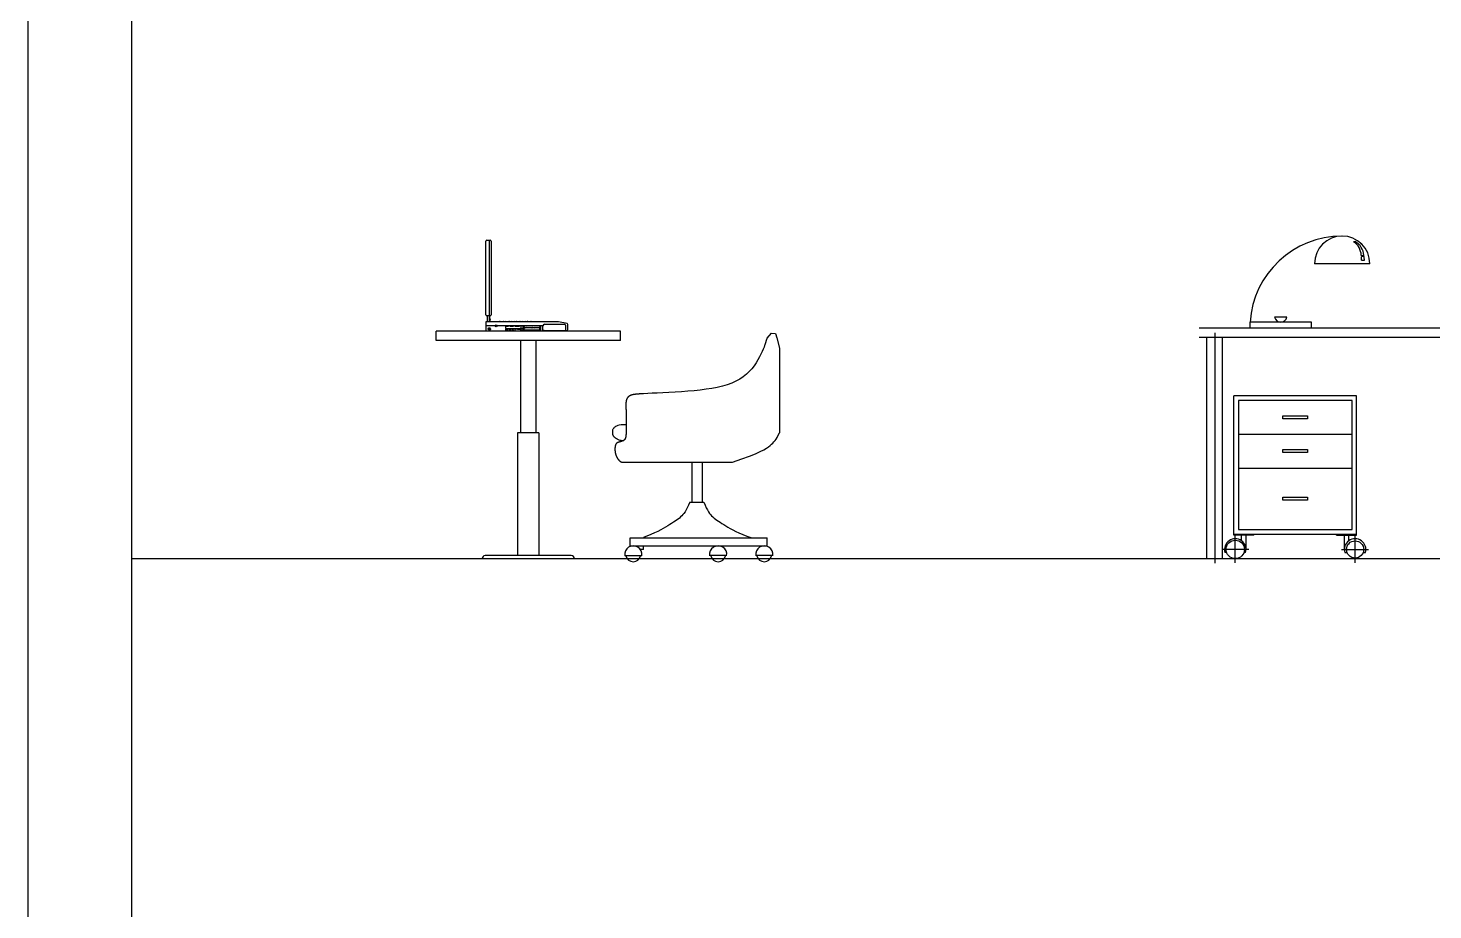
# Model space of a CAD drawing. Header units: inches. Extents: x 6.9 to 49.4, y 11.8 to 36.5.
# Drawn here: x 6.865 to 11.437, y 21.281 to 24.151 of the extents above; entities that cross this region are included whole.
import ezdxf

# ---------------------------------------------------------------- set-up
doc = ezdxf.new("R2010")
doc.units = ezdxf.units.IN
doc.header["$MEASUREMENT"] = 0
for name, color, linetype in [('02', 2, 'Continuous'), ('1', 1, 'Continuous'), ('4', 4, 'Continuous'), ('kadrbm', 4, 'Continuous')]:
    doc.layers.add(name, color=color, linetype=linetype)

# ---------------------------------------------------------------- blocks, each defined once
blk = doc.blocks.new('kadrbm')
at = {"layer": 'kadrbm', "color": 4}
blk.add_lwpolyline([(0, 0), (0, 24.7972), (21, 24.7972), (21, 0), (0, 0)], close=True, dxfattribs=at)
blk.add_lwpolyline([(20.6631, 0.3257), (20.6631, 24.4603), (0.3369, 24.4603), (0.3369, 0.3257), (20.6631, 0.3257)], dxfattribs=at)

msp = doc.modelspace()

# ---------------------------------------------------------------- linework, layer by layer
at = {"layer": '02'}
for p, q in [((8.3553, 23.2175), (8.3553, 23.4575)), ((8.3583, 23.4605), (8.3693, 23.4605)), ((8.3653, 23.4605), (8.3653, 23.1945)), ((8.3723, 23.4575), (8.3723, 23.2175)), ((11.2318, 23.3839), (11.0518, 23.3839)), ((8.5908, 23.1945), (8.3553, 23.1945)), ((8.3553, 23.1945), (8.3553, 23.1645)), ((8.3854, 23.1819), (8.3553, 23.1819)), ((8.3693, 23.2145), (8.3583, 23.2145)), ((8.3593, 23.2145), (8.3593, 23.1945)), ((8.3673, 23.2065), (8.3673, 23.2145)), ((8.3869, 23.1817), (8.3887, 23.1835)), ((8.3877, 23.1807), (8.3897, 23.1827)), ((8.5405, 23.1819), (8.3914, 23.1819)), ((8.3992, 23.1945), (8.3997, 23.196)), ((8.4133, 23.196), (8.4138, 23.1945)), ((8.4172, 23.1945), (8.4177, 23.196)), ((8.4193, 23.1819), (8.4193, 23.1735)), ((8.4233, 23.1782), (8.4233, 23.1819)), ((8.4273, 23.1782), (8.4273, 23.1819)), ((8.4313, 23.196), (8.4318, 23.1945)), ((8.4352, 23.1945), (8.4357, 23.196)), ((8.4353, 23.1782), (8.4353, 23.1819)), ((8.4398, 23.1782), (8.4398, 23.1819)), ((8.4438, 23.1782), (8.4438, 23.1819)), ((8.4493, 23.196), (8.4498, 23.1945)), ((8.4513, 23.1782), (8.4513, 23.1819)), ((8.4532, 23.1945), (8.4537, 23.196)), ((8.4558, 23.1782), (8.4558, 23.1819)), ((8.4593, 23.1782), (8.4593, 23.1819)), ((8.4638, 23.1782), (8.4638, 23.1819)), ((8.4673, 23.196), (8.4678, 23.1945)), ((8.4695, 23.1674), (8.4695, 23.1819)), ((8.4712, 23.1945), (8.4717, 23.196)), ((8.4754, 23.1819), (8.4754, 23.1674)), ((8.4777, 23.1806), (8.479, 23.1819)), ((8.4777, 23.1788), (8.4808, 23.1819)), ((8.4777, 23.1674), (8.4777, 23.1819)), ((8.4816, 23.1809), (8.4826, 23.1819)), ((8.4851, 23.1809), (8.4861, 23.1819)), ((8.4853, 23.196), (8.4858, 23.1945)), ((8.4869, 23.1809), (8.4879, 23.1819)), ((8.4892, 23.1945), (8.4897, 23.196)), ((8.4904, 23.1809), (8.4914, 23.1819)), ((8.4922, 23.1809), (8.4932, 23.1819)), ((8.4957, 23.1809), (8.4967, 23.1819)), ((8.4992, 23.1809), (8.5002, 23.1819)), ((8.501, 23.1809), (8.502, 23.1819)), ((8.5033, 23.196), (8.5038, 23.1945)), ((8.5045, 23.1809), (8.5055, 23.1819)), ((8.5063, 23.1809), (8.5073, 23.1819)), ((8.5116, 23.1809), (8.5126, 23.1819)), ((8.5134, 23.1809), (8.5144, 23.1819)), ((8.5169, 23.1809), (8.5179, 23.1819)), ((8.5187, 23.1809), (8.5197, 23.1819)), ((8.5205, 23.1809), (8.5215, 23.1819)), ((8.524, 23.1809), (8.525, 23.1819)), ((8.5275, 23.1809), (8.5285, 23.1819)), ((8.5293, 23.1809), (8.5303, 23.1819)), ((8.5303, 23.1802), (8.5321, 23.1819)), ((8.531, 23.1791), (8.5329, 23.181)), ((8.531, 23.1799), (8.531, 23.176)), ((8.5329, 23.1819), (8.5329, 23.1674)), ((8.5405, 23.1655), (8.5405, 23.1819)), ((8.5455, 23.1869), (8.6112, 23.1869)), ((8.6192, 23.1892), (8.5918, 23.1944)), ((8.6142, 23.1839), (8.6142, 23.1665)), ((8.6213, 23.1695), (8.6213, 23.1863)), ((10.8418, 23.1739), (10.8418, 23.1939)), ((11.0418, 23.1939), (10.8418, 23.1939)), ((10.9618, 23.2094), (10.9218, 23.2094)), ((11.0418, 23.1739), (11.0418, 23.1939)), ((8.7927, 23.1639), (8.1927, 23.1639)), ((8.1927, 23.1339), (8.1927, 23.1639)), ((8.7927, 23.1339), (8.1927, 23.1339)), ((8.3612, 23.1719), (8.3634, 23.1741)), ((8.3612, 23.1721), (8.3612, 23.1714)), ((8.3615, 23.1704), (8.3652, 23.1741)), ((8.3624, 23.1696), (8.3669, 23.1741)), ((8.3687, 23.1741), (8.3632, 23.1741)), ((8.3632, 23.1694), (8.3687, 23.1694)), ((8.364, 23.1694), (8.3687, 23.1741)), ((8.3658, 23.1694), (8.37, 23.1736)), ((8.3676, 23.1694), (8.3707, 23.1725)), ((8.3695, 23.1696), (8.3706, 23.1707)), ((8.3707, 23.1714), (8.3707, 23.1721)), ((8.4193, 23.1735), (8.4741, 23.1739)), ((8.4206, 23.1694), (8.4215, 23.1703)), ((8.4208, 23.1679), (8.423, 23.17)), ((8.4221, 23.1674), (8.4235, 23.1688)), ((8.4305, 23.1687), (8.4321, 23.1704)), ((8.4312, 23.1676), (8.4332, 23.1697)), ((8.4406, 23.1682), (8.4426, 23.1702)), ((8.4416, 23.1674), (8.4434, 23.1693)), ((8.4504, 23.1659), (8.4504, 23.172)), ((8.4504, 23.172), (8.4741, 23.1687)), ((8.4677, 23.1339), (8.4677, 22.8339)), ((8.4777, 23.177), (8.4796, 23.1789)), ((8.4777, 23.1753), (8.4796, 23.1772)), ((8.4777, 23.1735), (8.4801, 23.1759)), ((8.4777, 23.1717), (8.481, 23.175)), ((8.4777, 23.1682), (8.4796, 23.1701)), ((8.4787, 23.1674), (8.4804, 23.1691)), ((8.4805, 23.1674), (8.4815, 23.1684)), ((8.53, 23.175), (8.4806, 23.175)), ((8.4806, 23.1684), (8.53, 23.1684)), ((8.4821, 23.1743), (8.4827, 23.175)), ((8.484, 23.1674), (8.485, 23.1684)), ((8.4856, 23.1743), (8.4863, 23.175)), ((8.4858, 23.1674), (8.4868, 23.1684)), ((8.4875, 23.1674), (8.4885, 23.1684)), ((8.4891, 23.1743), (8.4898, 23.175)), ((8.4893, 23.1674), (8.4903, 23.1684)), ((8.4911, 23.1674), (8.4921, 23.1684)), ((8.4928, 23.1674), (8.4938, 23.1684)), ((8.4944, 23.1743), (8.4951, 23.175)), ((8.4964, 23.1674), (8.4974, 23.1684)), ((8.5015, 23.1743), (8.5022, 23.175)), ((8.5017, 23.1674), (8.5027, 23.1684)), ((8.5052, 23.1674), (8.5062, 23.1684)), ((8.5068, 23.1743), (8.5075, 23.175)), ((8.507, 23.1674), (8.508, 23.1684)), ((8.5086, 23.1743), (8.5093, 23.175)), ((8.5121, 23.1743), (8.5128, 23.175)), ((8.5123, 23.1674), (8.5133, 23.1684)), ((8.5139, 23.1743), (8.5146, 23.175)), ((8.5141, 23.1674), (8.5151, 23.1684)), ((8.5158, 23.1674), (8.5168, 23.1684)), ((8.5176, 23.1674), (8.5186, 23.1684)), ((8.5177, 23.1339), (8.5177, 22.8339)), ((8.5192, 23.1743), (8.5199, 23.175)), ((8.5211, 23.1674), (8.5221, 23.1684)), ((8.5227, 23.1743), (8.5234, 23.175)), ((8.5247, 23.1674), (8.5257, 23.1684)), ((8.5264, 23.1674), (8.5274, 23.1684)), ((8.528, 23.1743), (8.5287, 23.175)), ((8.5282, 23.1674), (8.5292, 23.1684)), ((8.5298, 23.1743), (8.5329, 23.1775)), ((8.53, 23.1674), (8.5329, 23.1704)), ((8.5306, 23.1734), (8.5329, 23.1757)), ((8.531, 23.172), (8.5329, 23.1739)), ((8.531, 23.1694), (8.531, 23.1733)), ((8.5317, 23.1674), (8.5329, 23.1686)), ((8.5443, 23.1665), (8.6183, 23.1665)), ((8.7927, 23.1339), (8.7927, 23.1639)), ((9.2637, 23.1215), (9.2699, 23.1419)), ((9.2699, 23.1419), (9.2848, 23.1579)), ((9.2848, 23.1579), (9.298, 23.157)), ((9.298, 23.157), (9.3023, 23.1423)), ((9.3023, 23.1423), (9.31, 23.1085)), ((10.7268, 23.1589), (10.7268, 22.4089)), ((9.2503, 23.0896), (9.2456, 23.0804)), ((9.2543, 23.0982), (9.2503, 23.0896)), ((9.2576, 23.1058), (9.2543, 23.0982)), ((9.2602, 23.1123), (9.2576, 23.1058)), ((9.2621, 23.1172), (9.2602, 23.1123)), ((9.2633, 23.1204), (9.2621, 23.1172)), ((9.2637, 23.1215), (9.2633, 23.1204)), ((9.31, 23.1085), (9.31, 22.8334)), ((9.2276, 23.0515), (9.2202, 23.042)), ((9.2343, 23.0611), (9.2276, 23.0515)), ((9.2403, 23.0708), (9.2343, 23.0611)), ((9.2456, 23.0804), (9.2403, 23.0708)), ((9.1688, 23.0012), (9.1552, 22.9951)), ((9.1812, 23.0081), (9.1688, 23.0012)), ((9.1925, 23.0157), (9.1812, 23.0081)), ((9.2027, 23.024), (9.1925, 23.0157)), ((9.2119, 23.0328), (9.2027, 23.024)), ((9.2202, 23.042), (9.2119, 23.0328)), ((8.8193, 22.9512), (8.819, 22.951)), ((8.8196, 22.9514), (8.8193, 22.9512)), ((8.8199, 22.9517), (8.8196, 22.9514)), ((8.8202, 22.9519), (8.8199, 22.9517)), ((8.8205, 22.9521), (8.8202, 22.9519)), ((8.8208, 22.9523), (8.8205, 22.9521)), ((8.8211, 22.9525), (8.8208, 22.9523)), ((8.8214, 22.9527), (8.8211, 22.9525)), ((8.8217, 22.953), (8.8214, 22.9527)), ((8.822, 22.9532), (8.8217, 22.953)), ((8.8223, 22.9533), (8.822, 22.9532)), ((8.8227, 22.9535), (8.8223, 22.9533)), ((8.823, 22.9537), (8.8227, 22.9535)), ((8.8234, 22.9539), (8.823, 22.9537)), ((8.8237, 22.9541), (8.8234, 22.9539)), ((8.8241, 22.9543), (8.8237, 22.9541)), ((8.8244, 22.9545), (8.8241, 22.9543)), ((8.8248, 22.9546), (8.8244, 22.9545)), ((8.8251, 22.9548), (8.8248, 22.9546)), ((8.8255, 22.955), (8.8251, 22.9548)), ((8.8259, 22.9551), (8.8255, 22.955)), ((8.8263, 22.9553), (8.8259, 22.9551)), ((8.8267, 22.9554), (8.8263, 22.9553)), ((8.8271, 22.9556), (8.8267, 22.9554)), ((8.8275, 22.9557), (8.8271, 22.9556)), ((8.8279, 22.9559), (8.8275, 22.9557)), ((8.8283, 22.956), (8.8279, 22.9559)), ((8.8287, 22.9562), (8.8283, 22.956)), ((8.8292, 22.9563), (8.8287, 22.9562)), ((8.8296, 22.9565), (8.8292, 22.9563)), ((8.8301, 22.9566), (8.8296, 22.9565)), ((8.8305, 22.9567), (8.8301, 22.9566)), ((8.831, 22.9568), (8.8305, 22.9567)), ((8.8315, 22.957), (8.831, 22.9568)), ((8.832, 22.9571), (8.8315, 22.957)), ((8.8325, 22.9572), (8.832, 22.9571)), ((8.833, 22.9573), (8.8325, 22.9572)), ((8.8336, 22.9574), (8.833, 22.9573)), ((8.8341, 22.9576), (8.8336, 22.9574)), ((8.8347, 22.9577), (8.8341, 22.9576)), ((8.8353, 22.9578), (8.8347, 22.9577)), ((8.8359, 22.9579), (8.8353, 22.9578)), ((8.8365, 22.958), (8.8359, 22.9579)), ((8.8371, 22.9581), (8.8365, 22.958)), ((8.8377, 22.9582), (8.8371, 22.9581)), ((8.8384, 22.9583), (8.8377, 22.9582)), ((8.839, 22.9584), (8.8384, 22.9583)), ((8.8397, 22.9585), (8.839, 22.9584)), ((8.8404, 22.9586), (8.8397, 22.9585)), ((8.8412, 22.9587), (8.8404, 22.9586)), ((8.8419, 22.9588), (8.8412, 22.9587)), ((8.8427, 22.9588), (8.8419, 22.9588)), ((8.8435, 22.9589), (8.8427, 22.9588)), ((8.8443, 22.959), (8.8435, 22.9589)), ((8.8451, 22.9591), (8.8443, 22.959)), ((8.846, 22.9592), (8.8451, 22.9591)), ((8.8469, 22.9593), (8.846, 22.9592)), ((8.8479, 22.9594), (8.8469, 22.9593)), ((8.8489, 22.9595), (8.8479, 22.9594)), ((8.85, 22.9596), (8.8489, 22.9595)), ((8.8512, 22.9597), (8.85, 22.9596)), ((8.8525, 22.9598), (8.8512, 22.9597)), ((8.854, 22.9599), (8.8525, 22.9598)), ((8.8556, 22.96), (8.854, 22.9599)), ((8.8574, 22.9601), (8.8556, 22.96)), ((8.8594, 22.9602), (8.8574, 22.9601)), ((8.8617, 22.9604), (8.8594, 22.9602)), ((8.8644, 22.9605), (8.8617, 22.9604)), ((8.8674, 22.9607), (8.8644, 22.9605)), ((8.8963, 22.9621), (8.8674, 22.9608)), ((8.9129, 22.9629), (8.8963, 22.9621)), ((8.931, 22.9637), (8.9129, 22.9629)), ((8.9503, 22.9647), (8.931, 22.9637)), ((8.9705, 22.9659), (8.9503, 22.9647)), ((8.9912, 22.9672), (8.9705, 22.9659)), ((9.0119, 22.9688), (8.9912, 22.9672)), ((9.0325, 22.9706), (9.0119, 22.9688)), ((9.0524, 22.9727), (9.0325, 22.9706)), ((9.0717, 22.9751), (9.0524, 22.9727)), ((9.0902, 22.978), (9.0717, 22.9751)), ((9.1079, 22.9814), (9.0902, 22.978)), ((9.1247, 22.9853), (9.1079, 22.9814)), ((9.1405, 22.9898), (9.1247, 22.9853)), ((9.1552, 22.9951), (9.1405, 22.9898)), ((10.7888, 22.5009), (10.7888, 22.9539)), ((11.1888, 22.5009), (11.1888, 22.9539)), ((8.8107, 22.9294), (8.8106, 22.9289)), ((8.8106, 22.9289), (8.8106, 22.9283)), ((8.8106, 22.9283), (8.8106, 22.9278)), ((8.8106, 22.9278), (8.8106, 22.9273)), ((8.8106, 22.9273), (8.8106, 22.9267)), ((8.8106, 22.9267), (8.8106, 22.9262)), ((8.8106, 22.9262), (8.8106, 22.9256)), ((8.8106, 22.9256), (8.8106, 22.9251)), ((8.8106, 22.9251), (8.8106, 22.9245)), ((8.8106, 22.9245), (8.8106, 22.9239)), ((8.8106, 22.9239), (8.8106, 22.9233)), ((8.8106, 22.9233), (8.8106, 22.9228)), ((8.8106, 22.9228), (8.8106, 22.9222)), ((8.8106, 22.9222), (8.8106, 22.9216)), ((8.8106, 22.9216), (8.8106, 22.921)), ((8.8106, 22.921), (8.8106, 22.9203)), ((8.8106, 22.9203), (8.8106, 22.9197)), ((8.8106, 22.9197), (8.8106, 22.9191)), ((8.8106, 22.9191), (8.8106, 22.9184)), ((8.8106, 22.9184), (8.8107, 22.9178)), ((8.8108, 22.9309), (8.8107, 22.9304)), ((8.8107, 22.9304), (8.8107, 22.9299)), ((8.8107, 22.9299), (8.8107, 22.9294)), ((8.8107, 22.9178), (8.8107, 22.9172)), ((8.8107, 22.9172), (8.8107, 22.9165)), ((8.8107, 22.9165), (8.8107, 22.9158)), ((8.8107, 22.9158), (8.8108, 22.9151)), ((8.8109, 22.9324), (8.8108, 22.9319)), ((8.8108, 22.9319), (8.8108, 22.9314)), ((8.8108, 22.9314), (8.8108, 22.9309)), ((8.8108, 22.9151), (8.8108, 22.9145)), ((8.8108, 22.9145), (8.8108, 22.9138)), ((8.8108, 22.9138), (8.8108, 22.9131)), ((8.8108, 22.9131), (8.8109, 22.9124)), ((8.811, 22.9333), (8.8109, 22.9328)), ((8.8109, 22.9328), (8.8109, 22.9324)), ((8.8109, 22.9124), (8.8109, 22.9117)), ((8.8109, 22.9117), (8.8109, 22.9109)), ((8.8109, 22.9109), (8.8109, 22.9102)), ((8.8109, 22.9102), (8.811, 22.9095)), ((8.8111, 22.9342), (8.811, 22.9338)), ((8.811, 22.9338), (8.811, 22.9333)), ((8.811, 22.9095), (8.811, 22.9087)), ((8.811, 22.9087), (8.811, 22.908)), ((8.811, 22.908), (8.8111, 22.9072)), ((8.8112, 22.9351), (8.8111, 22.9347)), ((8.8111, 22.9347), (8.8111, 22.9342)), ((8.8111, 22.9072), (8.8111, 22.9064)), ((8.8111, 22.9064), (8.8111, 22.9057)), ((8.8111, 22.9057), (8.8111, 22.9049)), ((8.8113, 22.9356), (8.8112, 22.9351)), ((8.8114, 22.9365), (8.8113, 22.936)), ((8.8113, 22.936), (8.8113, 22.9356)), ((8.8115, 22.9369), (8.8114, 22.9365)), ((8.8116, 22.9373), (8.8115, 22.9369)), ((8.8117, 22.9377), (8.8116, 22.9373)), ((8.8118, 22.9386), (8.8117, 22.9381)), ((8.8117, 22.9381), (8.8117, 22.9377)), ((8.8119, 22.939), (8.8118, 22.9386)), ((8.812, 22.9394), (8.8119, 22.939)), ((8.8122, 22.9398), (8.812, 22.9394)), ((8.8123, 22.9401), (8.8122, 22.9398)), ((8.8124, 22.9405), (8.8123, 22.9401)), ((8.8125, 22.9409), (8.8124, 22.9405)), ((8.8126, 22.9413), (8.8125, 22.9409)), ((8.8128, 22.9417), (8.8126, 22.9413)), ((8.8129, 22.942), (8.8128, 22.9417)), ((8.813, 22.9424), (8.8129, 22.942)), ((8.8132, 22.9427), (8.813, 22.9424)), ((8.8133, 22.9431), (8.8132, 22.9427)), ((8.8135, 22.9434), (8.8133, 22.9431)), ((8.8136, 22.9438), (8.8135, 22.9434)), ((8.8138, 22.9441), (8.8136, 22.9438)), ((8.814, 22.9445), (8.8138, 22.9441)), ((8.8141, 22.9448), (8.814, 22.9445)), ((8.8143, 22.9451), (8.8141, 22.9448)), ((8.8145, 22.9454), (8.8143, 22.9451)), ((8.8147, 22.9458), (8.8145, 22.9454)), ((8.8149, 22.9461), (8.8147, 22.9458)), ((8.815, 22.9464), (8.8149, 22.9461)), ((8.8152, 22.9467), (8.815, 22.9464)), ((8.8154, 22.947), (8.8152, 22.9467)), ((8.8156, 22.9473), (8.8154, 22.947)), ((8.8159, 22.9476), (8.8156, 22.9473)), ((8.8161, 22.9478), (8.8159, 22.9476)), ((8.8163, 22.9481), (8.8161, 22.9478)), ((8.8165, 22.9484), (8.8163, 22.9481)), ((8.8167, 22.9487), (8.8165, 22.9484)), ((8.817, 22.949), (8.8167, 22.9487)), ((8.8172, 22.9492), (8.817, 22.949)), ((8.8175, 22.9495), (8.8172, 22.9492)), ((8.8177, 22.9497), (8.8175, 22.9495)), ((8.818, 22.95), (8.8177, 22.9497)), ((8.8182, 22.9502), (8.818, 22.95)), ((8.8185, 22.9505), (8.8182, 22.9502)), ((8.8188, 22.9507), (8.8185, 22.9505)), ((8.819, 22.951), (8.8188, 22.9507)), ((10.8038, 22.9389), (10.8038, 22.5189)), ((11.1738, 22.9389), (10.8038, 22.9389)), ((11.1738, 22.5189), (11.1738, 22.9389)), ((8.803, 22.8598), (8.7954, 22.8592)), ((8.812, 22.86), (8.803, 22.8598)), ((8.8111, 22.9049), (8.8112, 22.9041)), ((8.8112, 22.9041), (8.8112, 22.9033)), ((8.8112, 22.9033), (8.8112, 22.9025)), ((8.8112, 22.9025), (8.8113, 22.9016)), ((8.8113, 22.9016), (8.8113, 22.9008)), ((8.8113, 22.9008), (8.8113, 22.9)), ((8.8113, 22.9), (8.8114, 22.8991)), ((8.8114, 22.8991), (8.8114, 22.8983)), ((8.8114, 22.8983), (8.8114, 22.8974)), ((8.8114, 22.8974), (8.8114, 22.8965)), ((8.8114, 22.8965), (8.8115, 22.8956)), ((8.8115, 22.8956), (8.8115, 22.8947)), ((8.8115, 22.8947), (8.8115, 22.8938)), ((8.8115, 22.8938), (8.8115, 22.8929)), ((8.8115, 22.8929), (8.8116, 22.892)), ((8.8116, 22.892), (8.8116, 22.8911)), ((8.8116, 22.8911), (8.8116, 22.8902)), ((8.8116, 22.8902), (8.8116, 22.8892)), ((8.8116, 22.8892), (8.8116, 22.8883)), ((8.8116, 22.8883), (8.8117, 22.8873)), ((8.8117, 22.8873), (8.8117, 22.8864)), ((8.8117, 22.8864), (8.8117, 22.8854)), ((8.8117, 22.8854), (8.8117, 22.8844)), ((8.8117, 22.8844), (8.8117, 22.8835)), ((8.8117, 22.8835), (8.8117, 22.8825)), ((8.8117, 22.8825), (8.8118, 22.8815)), ((8.8118, 22.8815), (8.8118, 22.8805)), ((8.8118, 22.8805), (8.8118, 22.8796)), ((8.8118, 22.8796), (8.8118, 22.8786)), ((8.8118, 22.8786), (8.8118, 22.8776)), ((8.8118, 22.8776), (8.8118, 22.8766)), ((8.8118, 22.8766), (8.8118, 22.8756)), ((8.8118, 22.8756), (8.8118, 22.8746)), ((8.8118, 22.8746), (8.8118, 22.8736)), ((8.8118, 22.8736), (8.8118, 22.8726)), ((8.8118, 22.8726), (8.8118, 22.8716)), ((8.8118, 22.8716), (8.8119, 22.8706)), ((8.8119, 22.8607), (8.8118, 22.8597)), ((8.8118, 22.8597), (8.8118, 22.8587)), ((8.8119, 22.8706), (8.8119, 22.8696)), ((8.8119, 22.8696), (8.8119, 22.8686)), ((8.8119, 22.8686), (8.8119, 22.8676)), ((8.8119, 22.8676), (8.8119, 22.8666)), ((8.8119, 22.8666), (8.8119, 22.8656)), ((8.8119, 22.8656), (8.8119, 22.8646)), ((8.8119, 22.8646), (8.8119, 22.8636)), ((8.8119, 22.8636), (8.8119, 22.8627)), ((8.8119, 22.8627), (8.8119, 22.8617)), ((8.8119, 22.8617), (8.8119, 22.8607)), ((8.4577, 22.8339), (8.4577, 22.4339)), ((8.5277, 22.8339), (8.4577, 22.8339)), ((8.5277, 22.8339), (8.5277, 22.4339)), ((8.7668, 22.8389), (8.7667, 22.8375)), ((8.7667, 22.8375), (8.7667, 22.8361)), ((8.7667, 22.8361), (8.7667, 22.8348)), ((8.7667, 22.8348), (8.7667, 22.8334)), ((8.7667, 22.8334), (8.7668, 22.8321)), ((8.767, 22.8403), (8.7668, 22.8389)), ((8.7668, 22.8321), (8.7669, 22.8308)), ((8.7669, 22.8308), (8.7672, 22.8296)), ((8.7672, 22.8417), (8.767, 22.8403)), ((8.7675, 22.8431), (8.7672, 22.8417)), ((8.7672, 22.8296), (8.7675, 22.8283)), ((8.768, 22.8445), (8.7675, 22.8431)), ((8.7675, 22.8283), (8.7678, 22.8271)), ((8.7678, 22.8271), (8.7683, 22.826)), ((8.7687, 22.846), (8.768, 22.8445)), ((8.7683, 22.826), (8.7689, 22.8249)), ((8.7696, 22.8475), (8.7687, 22.846)), ((8.7689, 22.8249), (8.7695, 22.8239)), ((8.7695, 22.8239), (8.7701, 22.8228)), ((8.7709, 22.849), (8.7696, 22.8475)), ((8.7701, 22.8228), (8.7709, 22.8219)), ((8.7724, 22.8506), (8.7709, 22.849)), ((8.7709, 22.8219), (8.7717, 22.8209)), ((8.7717, 22.8209), (8.7725, 22.8201)), ((8.7744, 22.8523), (8.7724, 22.8506)), ((8.7725, 22.8201), (8.7734, 22.8192)), ((8.7734, 22.8192), (8.7743, 22.8184)), ((8.7743, 22.8184), (8.7754, 22.8176)), ((8.7769, 22.8539), (8.7744, 22.8523)), ((8.7754, 22.8176), (8.7765, 22.8169)), ((8.7765, 22.8169), (8.7776, 22.8161)), ((8.7801, 22.8555), (8.7769, 22.8539)), ((8.7776, 22.8161), (8.7789, 22.8153)), ((8.7789, 22.8153), (8.7804, 22.8145)), ((8.7842, 22.8569), (8.7801, 22.8555)), ((8.7804, 22.8145), (8.7819, 22.8136)), ((8.7892, 22.8582), (8.7842, 22.8569)), ((8.7954, 22.8592), (8.7892, 22.8582)), ((8.8082, 22.8141), (8.8081, 22.8138)), ((8.8084, 22.8144), (8.8082, 22.8141)), ((8.8085, 22.8147), (8.8084, 22.8144)), ((8.8086, 22.815), (8.8085, 22.8147)), ((8.8087, 22.8153), (8.8086, 22.815)), ((8.8089, 22.8156), (8.8087, 22.8153)), ((8.809, 22.816), (8.8089, 22.8156)), ((8.8091, 22.8163), (8.809, 22.816)), ((8.8092, 22.8166), (8.8091, 22.8163)), ((8.8093, 22.817), (8.8092, 22.8166)), ((8.8094, 22.8174), (8.8093, 22.817)), ((8.8095, 22.8177), (8.8094, 22.8174)), ((8.8096, 22.8181), (8.8095, 22.8177)), ((8.8097, 22.8185), (8.8096, 22.8181)), ((8.8098, 22.8189), (8.8097, 22.8185)), ((8.8099, 22.8193), (8.8098, 22.8189)), ((8.81, 22.8201), (8.8099, 22.8197)), ((8.8099, 22.8197), (8.8099, 22.8193)), ((8.8101, 22.8205), (8.81, 22.8201)), ((8.8102, 22.821), (8.8101, 22.8205)), ((8.8103, 22.8219), (8.8102, 22.8214)), ((8.8102, 22.8214), (8.8102, 22.821)), ((8.8104, 22.8223), (8.8103, 22.8219)), ((8.8105, 22.8233), (8.8104, 22.8228)), ((8.8104, 22.8228), (8.8104, 22.8223)), ((8.8106, 22.8238), (8.8105, 22.8233)), ((8.8107, 22.8248), (8.8106, 22.8243)), ((8.8106, 22.8243), (8.8106, 22.8238)), ((8.8108, 22.8259), (8.8107, 22.8253)), ((8.8107, 22.8253), (8.8107, 22.8248)), ((8.8109, 22.827), (8.8108, 22.8264)), ((8.8108, 22.8264), (8.8108, 22.8259)), ((8.811, 22.8282), (8.8109, 22.8276)), ((8.8109, 22.8276), (8.8109, 22.827)), ((8.8111, 22.8294), (8.811, 22.8287)), ((8.811, 22.8287), (8.811, 22.8282)), ((8.8112, 22.8312), (8.8111, 22.8306)), ((8.8111, 22.8306), (8.8111, 22.83)), ((8.8111, 22.83), (8.8111, 22.8294)), ((8.8113, 22.8326), (8.8112, 22.8319)), ((8.8112, 22.8319), (8.8112, 22.8312)), ((8.8114, 22.8354), (8.8113, 22.8346)), ((8.8113, 22.8346), (8.8113, 22.8339)), ((8.8113, 22.8339), (8.8113, 22.8332)), ((8.8113, 22.8332), (8.8113, 22.8326)), ((8.8115, 22.8376), (8.8114, 22.8368)), ((8.8114, 22.8368), (8.8114, 22.8361)), ((8.8114, 22.8361), (8.8114, 22.8354)), ((8.8116, 22.8407), (8.8115, 22.8399)), ((8.8115, 22.8399), (8.8115, 22.8391)), ((8.8115, 22.8391), (8.8115, 22.8384)), ((8.8115, 22.8384), (8.8115, 22.8376)), ((8.8117, 22.8449), (8.8116, 22.844)), ((8.8116, 22.844), (8.8116, 22.8432)), ((8.8116, 22.8432), (8.8116, 22.8424)), ((8.8116, 22.8424), (8.8116, 22.8415)), ((8.8116, 22.8415), (8.8116, 22.8407)), ((8.8118, 22.8502), (8.8117, 22.8493)), ((8.8117, 22.8493), (8.8117, 22.8484)), ((8.8117, 22.8484), (8.8117, 22.8475)), ((8.8117, 22.8475), (8.8117, 22.8466)), ((8.8117, 22.8466), (8.8117, 22.8458)), ((8.8117, 22.8458), (8.8117, 22.8449)), ((8.8118, 22.8587), (8.8118, 22.8578)), ((8.8118, 22.8578), (8.8118, 22.8568)), ((8.8118, 22.8568), (8.8118, 22.8559)), ((8.8118, 22.8559), (8.8118, 22.8549)), ((8.8118, 22.8549), (8.8118, 22.854)), ((8.8118, 22.854), (8.8118, 22.853)), ((8.8118, 22.853), (8.8118, 22.8521)), ((8.8118, 22.8521), (8.8118, 22.8512)), ((8.8118, 22.8512), (8.8118, 22.8502)), ((9.2994, 22.8129), (9.3027, 22.8186)), ((9.3027, 22.8186), (9.3062, 22.8254)), ((9.3062, 22.8254), (9.31, 22.8334)), ((10.8038, 22.8289), (11.1738, 22.8289)), ((8.775, 22.7832), (8.7749, 22.7827)), ((8.7749, 22.7827), (8.7749, 22.7823)), ((8.7749, 22.7823), (8.7749, 22.7818)), ((8.7749, 22.7818), (8.7749, 22.7814)), ((8.7749, 22.7814), (8.7749, 22.7809)), ((8.7749, 22.7809), (8.7749, 22.7805)), ((8.7749, 22.7805), (8.7749, 22.78)), ((8.7749, 22.78), (8.7749, 22.7795)), ((8.7749, 22.7795), (8.7749, 22.7791)), ((8.7749, 22.7791), (8.7749, 22.7786)), ((8.7749, 22.7786), (8.775, 22.7781)), ((8.7751, 22.7849), (8.775, 22.7845)), ((8.775, 22.7845), (8.775, 22.784)), ((8.775, 22.784), (8.775, 22.7836)), ((8.775, 22.7836), (8.775, 22.7832)), ((8.775, 22.7781), (8.775, 22.7777)), ((8.775, 22.7777), (8.775, 22.7772)), ((8.775, 22.7772), (8.775, 22.7767)), ((8.775, 22.7767), (8.7751, 22.7762)), ((8.7752, 22.7861), (8.7751, 22.7857)), ((8.7751, 22.7857), (8.7751, 22.7853)), ((8.7751, 22.7853), (8.7751, 22.7849)), ((8.7751, 22.7762), (8.7751, 22.7757)), ((8.7751, 22.7757), (8.7752, 22.7752)), ((8.7753, 22.7869), (8.7752, 22.7865)), ((8.7752, 22.7865), (8.7752, 22.7861)), ((8.7752, 22.7752), (8.7752, 22.7747)), ((8.7752, 22.7747), (8.7753, 22.7742)), ((8.7754, 22.7877), (8.7753, 22.7873)), ((8.7753, 22.7873), (8.7753, 22.7869)), ((8.7753, 22.7742), (8.7753, 22.7738)), ((8.7753, 22.7738), (8.7754, 22.7733)), ((8.7755, 22.7885), (8.7754, 22.7881)), ((8.7754, 22.7881), (8.7754, 22.7877)), ((8.7754, 22.7733), (8.7754, 22.7728)), ((8.7754, 22.7728), (8.7755, 22.7723)), ((8.7756, 22.7892), (8.7755, 22.7889)), ((8.7755, 22.7889), (8.7755, 22.7885)), ((8.7755, 22.7723), (8.7756, 22.7718)), ((8.7757, 22.7896), (8.7756, 22.7892)), ((8.7756, 22.7718), (8.7756, 22.7712)), ((8.7756, 22.7712), (8.7757, 22.7707)), ((8.7758, 22.7903), (8.7757, 22.7899)), ((8.7757, 22.7899), (8.7757, 22.7896)), ((8.7757, 22.7707), (8.7758, 22.7702)), ((8.7759, 22.7906), (8.7758, 22.7903)), ((8.7758, 22.7702), (8.7759, 22.7697)), ((8.776, 22.7913), (8.7759, 22.791)), ((8.7759, 22.791), (8.7759, 22.7906)), ((8.7759, 22.7697), (8.776, 22.7692)), ((8.7761, 22.7916), (8.776, 22.7913)), ((8.776, 22.7692), (8.7761, 22.7687)), ((8.7762, 22.7919), (8.7761, 22.7916)), ((8.7761, 22.7687), (8.7762, 22.7682)), ((8.7763, 22.7923), (8.7762, 22.7919)), ((8.7762, 22.7682), (8.7763, 22.7677)), ((8.7764, 22.7926), (8.7763, 22.7923)), ((8.7765, 22.7929), (8.7764, 22.7926)), ((8.7766, 22.7932), (8.7765, 22.7929)), ((8.7767, 22.7934), (8.7766, 22.7932)), ((8.7768, 22.7937), (8.7767, 22.7934)), ((8.7769, 22.794), (8.7768, 22.7937)), ((8.777, 22.7943), (8.7769, 22.794)), ((8.7771, 22.7945), (8.777, 22.7943)), ((8.7772, 22.7948), (8.7771, 22.7945)), ((8.7773, 22.7951), (8.7772, 22.7948)), ((8.7774, 22.7953), (8.7773, 22.7951)), ((8.7775, 22.7956), (8.7774, 22.7953)), ((8.7776, 22.7958), (8.7775, 22.7956)), ((8.7778, 22.796), (8.7776, 22.7958)), ((8.7779, 22.7963), (8.7778, 22.796)), ((8.778, 22.7965), (8.7779, 22.7963)), ((8.7782, 22.7967), (8.778, 22.7965)), ((8.7783, 22.7969), (8.7782, 22.7967)), ((8.7784, 22.7971), (8.7783, 22.7969)), ((8.7786, 22.7973), (8.7784, 22.7971)), ((8.7787, 22.7975), (8.7786, 22.7973)), ((8.7789, 22.7977), (8.7787, 22.7975)), ((8.779, 22.7979), (8.7789, 22.7977)), ((8.7792, 22.7981), (8.779, 22.7979)), ((8.7793, 22.7983), (8.7792, 22.7981)), ((8.7795, 22.7985), (8.7793, 22.7983)), ((8.7796, 22.7987), (8.7795, 22.7985)), ((8.7798, 22.7988), (8.7796, 22.7987)), ((8.78, 22.799), (8.7798, 22.7988)), ((8.7801, 22.7992), (8.78, 22.799)), ((8.7803, 22.7993), (8.7801, 22.7992)), ((8.7805, 22.7995), (8.7803, 22.7993)), ((8.7807, 22.7996), (8.7805, 22.7995)), ((8.7808, 22.7998), (8.7807, 22.7996)), ((8.781, 22.7999), (8.7808, 22.7998)), ((8.7812, 22.8001), (8.781, 22.7999)), ((8.7814, 22.8002), (8.7812, 22.8001)), ((8.7816, 22.8003), (8.7814, 22.8002)), ((8.7818, 22.8005), (8.7816, 22.8003)), ((8.782, 22.8006), (8.7818, 22.8005)), ((8.7819, 22.8136), (8.7837, 22.8128)), ((8.7822, 22.8007), (8.782, 22.8006)), ((8.7824, 22.8009), (8.7822, 22.8007)), ((8.7826, 22.801), (8.7824, 22.8009)), ((8.7828, 22.8011), (8.7826, 22.801)), ((8.783, 22.8012), (8.7828, 22.8011)), ((8.7832, 22.8013), (8.783, 22.8012)), ((8.7835, 22.8014), (8.7832, 22.8013)), ((8.7837, 22.8016), (8.7835, 22.8014)), ((8.7837, 22.8128), (8.7856, 22.8119)), ((8.7839, 22.8017), (8.7837, 22.8016)), ((8.7841, 22.8018), (8.7839, 22.8017)), ((8.7844, 22.8019), (8.7841, 22.8018)), ((8.7846, 22.802), (8.7844, 22.8019)), ((8.7849, 22.8021), (8.7846, 22.802)), ((8.7851, 22.8022), (8.7849, 22.8021)), ((8.7853, 22.8023), (8.7851, 22.8022)), ((8.7856, 22.8024), (8.7853, 22.8023)), ((8.7856, 22.8119), (8.7879, 22.8109)), ((8.7859, 22.8025), (8.7856, 22.8024)), ((8.7861, 22.8026), (8.7859, 22.8025)), ((8.7864, 22.8027), (8.7861, 22.8026)), ((8.7866, 22.8027), (8.7864, 22.8027)), ((8.7869, 22.8028), (8.7866, 22.8027)), ((8.7872, 22.8029), (8.7869, 22.8028)), ((8.7874, 22.803), (8.7872, 22.8029)), ((8.7877, 22.8031), (8.7874, 22.803)), ((8.788, 22.8032), (8.7877, 22.8031)), ((8.7879, 22.8109), (8.7906, 22.81)), ((8.7883, 22.8033), (8.788, 22.8032)), ((8.7886, 22.8033), (8.7883, 22.8033)), ((8.7888, 22.8034), (8.7886, 22.8033)), ((8.7891, 22.8035), (8.7888, 22.8034)), ((8.7894, 22.8036), (8.7891, 22.8035)), ((8.7897, 22.8037), (8.7894, 22.8036)), ((8.79, 22.8038), (8.7897, 22.8037)), ((8.7903, 22.8038), (8.79, 22.8038)), ((8.7906, 22.8039), (8.7903, 22.8038)), ((8.7906, 22.81), (8.7938, 22.8091)), ((8.7909, 22.804), (8.7906, 22.8039)), ((8.7912, 22.8041), (8.7909, 22.804)), ((8.7915, 22.8042), (8.7912, 22.8041)), ((8.7918, 22.8042), (8.7915, 22.8042)), ((8.7921, 22.8043), (8.7918, 22.8042)), ((8.7924, 22.8044), (8.7921, 22.8043)), ((8.7927, 22.8045), (8.7924, 22.8044)), ((8.793, 22.8046), (8.7927, 22.8045)), ((8.7933, 22.8047), (8.793, 22.8046)), ((8.7936, 22.8048), (8.7933, 22.8047)), ((8.794, 22.8048), (8.7936, 22.8048)), ((8.7938, 22.8091), (8.7975, 22.8083)), ((8.7943, 22.8049), (8.794, 22.8048)), ((8.7946, 22.805), (8.7943, 22.8049)), ((8.7949, 22.8051), (8.7946, 22.805)), ((8.7952, 22.8052), (8.7949, 22.8051)), ((8.7955, 22.8053), (8.7952, 22.8052)), ((8.7958, 22.8054), (8.7955, 22.8053)), ((8.7961, 22.8055), (8.7958, 22.8054)), ((8.7964, 22.8056), (8.7961, 22.8055)), ((8.7967, 22.8057), (8.7964, 22.8056)), ((8.797, 22.8058), (8.7967, 22.8057)), ((8.7973, 22.8059), (8.797, 22.8058)), ((8.7976, 22.806), (8.7973, 22.8059)), ((8.7975, 22.8083), (8.8017, 22.8075)), ((8.7979, 22.8061), (8.7976, 22.806)), ((8.7982, 22.8062), (8.7979, 22.8061)), ((8.7985, 22.8063), (8.7982, 22.8062)), ((8.7988, 22.8064), (8.7985, 22.8063)), ((8.7991, 22.8065), (8.7988, 22.8064)), ((8.7994, 22.8066), (8.7991, 22.8065)), ((8.7997, 22.8067), (8.7994, 22.8066)), ((8.8, 22.8069), (8.7997, 22.8067)), ((8.8003, 22.807), (8.8, 22.8069)), ((8.8006, 22.8071), (8.8003, 22.807)), ((8.8009, 22.8072), (8.8006, 22.8071)), ((8.8011, 22.8074), (8.8009, 22.8072)), ((8.8014, 22.8075), (8.8011, 22.8074)), ((8.8017, 22.8076), (8.8014, 22.8075)), ((8.802, 22.8078), (8.8017, 22.8076)), ((8.8022, 22.8079), (8.802, 22.8078)), ((8.8025, 22.8081), (8.8022, 22.8079)), ((8.8027, 22.8082), (8.8025, 22.8081)), ((8.803, 22.8084), (8.8027, 22.8082)), ((8.8032, 22.8085), (8.803, 22.8084)), ((8.8035, 22.8087), (8.8032, 22.8085)), ((8.8037, 22.8088), (8.8035, 22.8087)), ((8.804, 22.809), (8.8037, 22.8088)), ((8.8042, 22.8092), (8.804, 22.809)), ((8.8044, 22.8094), (8.8042, 22.8092)), ((8.8047, 22.8095), (8.8044, 22.8094)), ((8.8049, 22.8097), (8.8047, 22.8095)), ((8.8051, 22.8099), (8.8049, 22.8097)), ((8.8053, 22.8101), (8.8051, 22.8099)), ((8.8055, 22.8103), (8.8053, 22.8101)), ((8.8057, 22.8105), (8.8055, 22.8103)), ((8.8059, 22.8107), (8.8057, 22.8105)), ((8.8061, 22.8109), (8.8059, 22.8107)), ((8.8063, 22.8111), (8.8061, 22.8109)), ((8.8065, 22.8113), (8.8063, 22.8111)), ((8.8067, 22.8116), (8.8065, 22.8113)), ((8.8068, 22.8118), (8.8067, 22.8116)), ((8.807, 22.812), (8.8068, 22.8118)), ((8.8072, 22.8123), (8.807, 22.812)), ((8.8073, 22.8125), (8.8072, 22.8123)), ((8.8075, 22.8128), (8.8073, 22.8125)), ((8.8077, 22.813), (8.8075, 22.8128)), ((8.8078, 22.8133), (8.8077, 22.813)), ((8.8079, 22.8136), (8.8078, 22.8133)), ((8.8081, 22.8138), (8.8079, 22.8136)), ((9.2328, 22.7656), (9.248, 22.7725)), ((9.248, 22.7725), (9.2595, 22.7784)), ((9.2595, 22.7784), (9.2682, 22.7836)), ((9.2682, 22.7836), (9.2747, 22.7882)), ((9.2747, 22.7882), (9.28, 22.7922)), ((9.28, 22.7922), (9.2845, 22.7961)), ((9.2845, 22.7961), (9.2886, 22.7998)), ((9.2886, 22.7998), (9.2924, 22.8037)), ((9.2924, 22.8037), (9.2959, 22.808)), ((9.2959, 22.808), (9.2994, 22.8129)), ((8.7763, 22.7677), (8.7764, 22.7672)), ((8.7764, 22.7672), (8.7765, 22.7667)), ((8.7765, 22.7667), (8.7766, 22.7662)), ((8.7766, 22.7662), (8.7768, 22.7657)), ((8.7768, 22.7657), (8.7769, 22.7651)), ((8.7769, 22.7651), (8.777, 22.7646)), ((8.777, 22.7646), (8.7772, 22.7641)), ((8.7772, 22.7641), (8.7773, 22.7636)), ((8.7773, 22.7636), (8.7775, 22.7631)), ((8.7775, 22.7631), (8.7776, 22.7626)), ((8.7776, 22.7626), (8.7778, 22.7621)), ((8.7778, 22.7621), (8.7779, 22.7616)), ((8.7779, 22.7616), (8.7781, 22.7611)), ((8.7781, 22.7611), (8.7783, 22.7606)), ((8.7783, 22.7606), (8.7785, 22.7601)), ((8.7785, 22.7601), (8.7786, 22.7596)), ((8.7786, 22.7596), (8.7788, 22.7591)), ((8.7788, 22.7591), (8.779, 22.7586)), ((8.779, 22.7586), (8.7792, 22.7581)), ((8.7792, 22.7581), (8.7794, 22.7576)), ((8.7794, 22.7576), (8.7796, 22.7571)), ((8.7796, 22.7571), (8.7798, 22.7566)), ((8.7798, 22.7566), (8.7801, 22.7561)), ((8.7801, 22.7561), (8.7803, 22.7556)), ((8.7803, 22.7556), (8.7805, 22.7551)), ((8.7805, 22.7551), (8.7807, 22.7547)), ((8.7807, 22.7547), (8.781, 22.7542)), ((8.781, 22.7542), (8.7812, 22.7537)), ((8.7812, 22.7537), (8.7815, 22.7532)), ((8.7815, 22.7532), (8.7817, 22.7528)), ((8.7817, 22.7528), (8.782, 22.7523)), ((8.782, 22.7523), (8.7822, 22.7519)), ((8.7822, 22.7519), (8.7825, 22.7514)), ((8.7825, 22.7514), (8.7828, 22.7509)), ((8.7828, 22.7509), (8.783, 22.7505)), ((8.783, 22.7505), (8.7833, 22.7501)), ((8.7833, 22.7501), (8.7836, 22.7496)), ((8.7836, 22.7496), (8.7839, 22.7492)), ((8.7839, 22.7492), (8.7842, 22.7488)), ((8.7842, 22.7488), (8.7845, 22.7483)), ((8.7845, 22.7483), (8.7848, 22.7479)), ((8.7848, 22.7479), (8.7851, 22.7475)), ((8.7851, 22.7475), (8.7854, 22.7471)), ((8.7854, 22.7471), (8.7857, 22.7467)), ((8.7857, 22.7467), (8.7861, 22.7463)), ((8.7861, 22.7463), (8.7864, 22.7459)), ((8.7864, 22.7459), (8.7867, 22.7455)), ((8.7867, 22.7455), (8.7871, 22.7451)), ((8.7871, 22.7451), (8.7874, 22.7448)), ((8.7874, 22.7448), (8.7877, 22.7444)), ((8.7877, 22.7444), (8.7881, 22.7441)), ((8.7881, 22.7441), (8.7885, 22.7437)), ((8.7885, 22.7437), (8.7888, 22.7434)), ((8.7888, 22.7434), (8.7892, 22.743)), ((8.7892, 22.743), (8.7896, 22.7427)), ((8.7896, 22.7427), (8.79, 22.7423)), ((8.79, 22.7423), (8.7904, 22.742)), ((8.7904, 22.742), (8.7909, 22.7416)), ((8.7909, 22.7416), (8.7913, 22.7413)), ((8.7913, 22.7413), (8.7918, 22.7409)), ((8.7918, 22.7409), (8.7924, 22.7405)), ((8.7924, 22.7405), (8.793, 22.7401)), ((8.793, 22.7401), (8.7937, 22.7397)), ((8.7937, 22.7397), (8.7946, 22.7392)), ((8.7946, 22.7392), (8.7955, 22.7388)), ((8.7955, 22.7388), (8.7966, 22.7382)), ((8.7966, 22.7382), (8.7978, 22.7377)), ((8.7978, 22.7377), (9.1577, 22.7377)), ((9.0247, 22.7377), (9.0247, 22.6083)), ((9.0592, 22.7377), (9.0592, 22.6083)), ((9.1577, 22.7377), (9.1884, 22.7484)), ((9.1884, 22.7484), (9.2132, 22.7576)), ((9.2132, 22.7576), (9.2328, 22.7656)), ((10.8038, 22.7189), (11.1738, 22.7189)), ((9.0102, 22.5896), (9.0066, 22.5824)), ((9.0141, 22.5981), (9.0102, 22.5896)), ((9.0182, 22.6083), (9.0141, 22.5981)), ((9.0182, 22.6083), (9.0641, 22.6083)), ((9.0641, 22.6083), (9.0683, 22.5981)), ((9.0683, 22.5981), (9.0721, 22.5896)), ((9.0721, 22.5896), (9.0757, 22.5824)), ((8.9651, 22.5422), (8.9593, 22.5385)), ((8.9705, 22.5458), (8.9651, 22.5422)), ((8.9755, 22.5493), (8.9705, 22.5458)), ((8.9803, 22.5528), (8.9755, 22.5493)), ((8.9847, 22.5562), (8.9803, 22.5528)), ((8.9888, 22.5597), (8.9847, 22.5562)), ((8.9926, 22.5632), (8.9888, 22.5597)), ((8.9962, 22.5671), (8.9926, 22.5632)), ((8.9997, 22.5714), (8.9962, 22.5671)), ((9.0031, 22.5764), (8.9997, 22.5714)), ((9.0066, 22.5824), (9.0031, 22.5764)), ((9.0757, 22.5824), (9.0792, 22.5764)), ((9.0792, 22.5764), (9.0826, 22.5714)), ((9.0826, 22.5714), (9.0861, 22.5671)), ((9.0861, 22.5671), (9.0897, 22.5632)), ((9.0897, 22.5632), (9.0935, 22.5597)), ((9.0935, 22.5597), (9.0976, 22.5562)), ((9.0976, 22.5562), (9.1021, 22.5528)), ((9.1021, 22.5528), (9.1068, 22.5493)), ((9.1068, 22.5493), (9.1118, 22.5458)), ((9.1118, 22.5458), (9.1172, 22.5422)), ((9.1172, 22.5422), (9.123, 22.5385)), ((8.8916, 22.5027), (8.8674, 22.4933)), ((8.9037, 22.5078), (8.8916, 22.5027)), ((8.9144, 22.5128), (8.9037, 22.5078)), ((8.9238, 22.5175), (8.9144, 22.5128)), ((8.9321, 22.5221), (8.9238, 22.5175)), ((8.9397, 22.5265), (8.9321, 22.5221)), ((8.9467, 22.5307), (8.9397, 22.5265)), ((8.9532, 22.5347), (8.9467, 22.5307)), ((8.9593, 22.5385), (8.9532, 22.5347)), ((9.123, 22.5385), (9.1291, 22.5347)), ((9.1291, 22.5347), (9.1357, 22.5307)), ((9.1357, 22.5307), (9.1426, 22.5265)), ((9.1426, 22.5265), (9.1502, 22.5221)), ((9.1502, 22.5221), (9.1586, 22.5175)), ((9.1586, 22.5175), (9.168, 22.5128)), ((9.168, 22.5128), (9.1786, 22.5078)), ((9.1786, 22.5078), (9.1907, 22.5027)), ((9.1907, 22.5027), (9.2044, 22.4974)), ((9.2044, 22.4974), (9.2201, 22.4919)), ((10.8538, 22.5009), (10.7888, 22.5009)), ((10.7938, 22.4098), (10.7938, 22.498)), ((10.8038, 22.5189), (11.1738, 22.5189)), ((10.8138, 22.4827), (10.8138, 22.5009)), ((10.8288, 22.4539), (10.8288, 22.5009)), ((10.8538, 22.5009), (10.8538, 22.5039)), ((11.1238, 22.5009), (11.1238, 22.5039)), ((11.1238, 22.5009), (11.1888, 22.5009)), ((11.1488, 22.4539), (11.1488, 22.5009)), ((11.1638, 22.4827), (11.1638, 22.5009)), ((11.1838, 22.4098), (11.1838, 22.498)), ((8.8245, 22.4919), (9.2709, 22.4919)), ((8.8245, 22.4659), (8.8245, 22.4919)), ((8.8245, 22.4659), (9.2709, 22.4659)), ((8.8674, 22.4539), (8.8575, 22.4539)), ((8.8674, 22.4539), (8.8674, 22.4659)), ((9.2709, 22.4659), (9.2709, 22.4919)), ((10.8378, 22.4539), (10.7497, 22.4539)), ((11.1397, 22.4539), (11.2278, 22.4539)), ((8.6327, 22.4339), (8.3527, 22.4339)), ((8.8068, 22.4337), (8.8622, 22.4337)), ((9.1386, 22.4337), (9.0833, 22.4337)), ((9.2886, 22.4337), (9.2333, 22.4337)), ((10.7655, 22.4439), (10.7602, 22.4439)), ((10.8273, 22.4439), (10.822, 22.4439)), ((11.1502, 22.4439), (11.1555, 22.4439)), ((11.212, 22.4439), (11.2173, 22.4439))]:
    msp.add_line(p, q, dxfattribs=at)
for points in [[(11.0288, 22.8789), (10.9488, 22.8789), (10.9488, 22.8889), (11.0288, 22.8889)], [(11.0288, 22.7689), (10.9488, 22.7689), (10.9488, 22.7789), (11.0288, 22.7789)], [(11.0288, 22.6139), (10.9488, 22.6139), (10.9488, 22.6239), (11.0288, 22.6239)]]:
    msp.add_lwpolyline(points, close=True, dxfattribs=at)
for centre, radius in [((8.3884, 23.182), 0.003), ((8.3884, 23.182), 0.0015), ((8.422, 23.1689), 0.0025), ((8.422, 23.1689), 0.0015), ((8.432, 23.1689), 0.0025), ((8.432, 23.1689), 0.0015), ((8.442, 23.1689), 0.0025), ((8.442, 23.1689), 0.0015), ((10.7938, 22.4539), 0.03), ((11.1838, 22.4539), 0.028)]:
    msp.add_circle(centre, radius, dxfattribs=at)
for centre, radius, start, end in [((8.3583, 23.4575), 0.003, 90, 180), ((8.3693, 23.4575), 0.003, 0, 90), ((11.1411, 23.1739), 0.3, 90, 176.1774), ((11.1418, 23.3839), 0.09, 0, 180), ((11.1847, 23.4097), 0.046, 91.2215, 97.1276), ((11.1487, 23.4091), 0.0553, 2.0732, 56.809), ((11.1576, 23.4075), 0.0549, 3.8392, 61.564), ((11.2073, 23.5559), 0.1448, 268.678, 271.9837), ((11.2389, 22.639), 0.7685, 91.9242, 92.5596), ((11.1509, 23.3995), 0.0542, 355.9452, 7.7154), ((11.2094, 23.4519), 0.0564, 265.4911, 274.7788), ((11.1332, 23.3945), 0.0808, 0.8111, 8.9437), ((8.3583, 23.2175), 0.003, 180, 270), ((8.3624, 23.2005), 0.00772, 309.0984, 50.8324), ((8.3693, 23.2175), 0.003, 270, 0), ((8.4004, 23.1958), 0.000714, 102.3629, 163.8501), ((8.4065, 23.2874), 0.0912, 266.0785, 273.9215), ((8.4126, 23.1958), 0.000714, 16.1499, 77.6371), ((8.4184, 23.1958), 0.000714, 102.3629, 163.8501), ((8.4245, 23.2874), 0.0912, 266.0785, 273.9215), ((8.4306, 23.1958), 0.000714, 16.1499, 77.6371), ((8.4364, 23.1958), 0.000714, 102.3629, 163.8501), ((8.4425, 23.2874), 0.0912, 266.0785, 273.9215), ((8.4486, 23.1958), 0.000714, 16.1499, 77.6371), ((8.4544, 23.1958), 0.000714, 102.3629, 163.8501), ((8.4605, 23.2874), 0.0912, 266.0785, 273.9215), ((8.4666, 23.1958), 0.000714, 16.1499, 77.6371), ((8.4724, 23.1958), 0.000714, 102.3629, 163.8501), ((8.4785, 23.2874), 0.0912, 266.0785, 273.9215), ((8.4797, 23.1808), 0.000964, 267.8305, 2.1695), ((8.4846, 23.1958), 0.000714, 16.1499, 77.6371), ((8.4904, 23.1958), 0.000714, 102.3629, 163.8501), ((8.4965, 23.2874), 0.0912, 266.0785, 273.9215), ((8.5026, 23.1958), 0.000714, 16.1499, 77.6371), ((8.531, 23.1808), 0.000964, 177.8305, 272.1695), ((8.5455, 23.1819), 0.005, 90, 180), ((8.5908, 23.1915), 0.003, 72.2553, 90), ((8.6108, 23.1835), 0.00341, 6.5714, 83.4286), ((8.6183, 23.1863), 0.003, 0, 72.2553), ((10.9418, 23.2146), 0.0207, 194.4775, 345.5225), ((8.3632, 23.1721), 0.002, 90, 269.8631), ((8.3687, 23.1714), 0.002, 270, 90.0583), ((8.4797, 23.1743), 0.000964, 267.8305, 92.0637), ((8.4797, 23.1684), 0.000964, 357.8305, 92.1695), ((8.531, 23.175), 0.000964, 87.8305, 272.155), ((8.531, 23.1684), 0.000964, 87.8305, 182.1695), ((8.5438, 23.1619), 0.0046, 84.5845, 136.6359), ((8.6183, 23.1695), 0.003, 270, 0), ((8.8345, 22.4379), 0.028, 351.2103, 188.7897), ((9.1109, 22.4379), 0.028, 351.2103, 188.7897), ((9.2609, 22.4379), 0.028, 351.2103, 188.7897), ((10.7938, 22.4539), 0.035, 343.3985, 196.6015), ((11.1838, 22.4539), 0.035, 343.3985, 196.6015), ((8.3527, 22.4239), 0.01, 90, 180), ((8.6327, 22.4239), 0.01, 0, 90), ((8.8345, 22.4379), 0.024, 190.2694, 349.7306), ((9.1109, 22.4379), 0.024, 190.2694, 349.7306), ((9.2609, 22.4379), 0.024, 190.2694, 349.7306)]:
    msp.add_arc(centre, radius, start, end, dxfattribs=at)
at = {"layer": '1'}
msp.add_line((7.202, 22.4239), (27.5282, 22.4239), dxfattribs=at)
at = {"layer": '4'}
for p, q in [((12.0768, 23.1739), (10.6768, 23.1739)), ((12.0768, 23.1439), (10.6768, 23.1439)), ((10.7018, 22.4239), (10.7018, 23.1439)), ((10.7518, 22.4239), (10.7518, 23.1439))]:
    msp.add_line(p, q, dxfattribs=at)
for points in [[(11.1888, 22.9539), (10.7888, 22.9539)], [(10.7888, 22.5039), (11.1888, 22.5039)]]:
    msp.add_lwpolyline(points, dxfattribs=at)

# ---------------------------------------------------------------- block references
at = {"layer": 'kadrbm'}
msp.add_blockref('kadrbm', (6.8651, 11.7523), dxfattribs=at)

doc.saveas('drawing.dxf')
